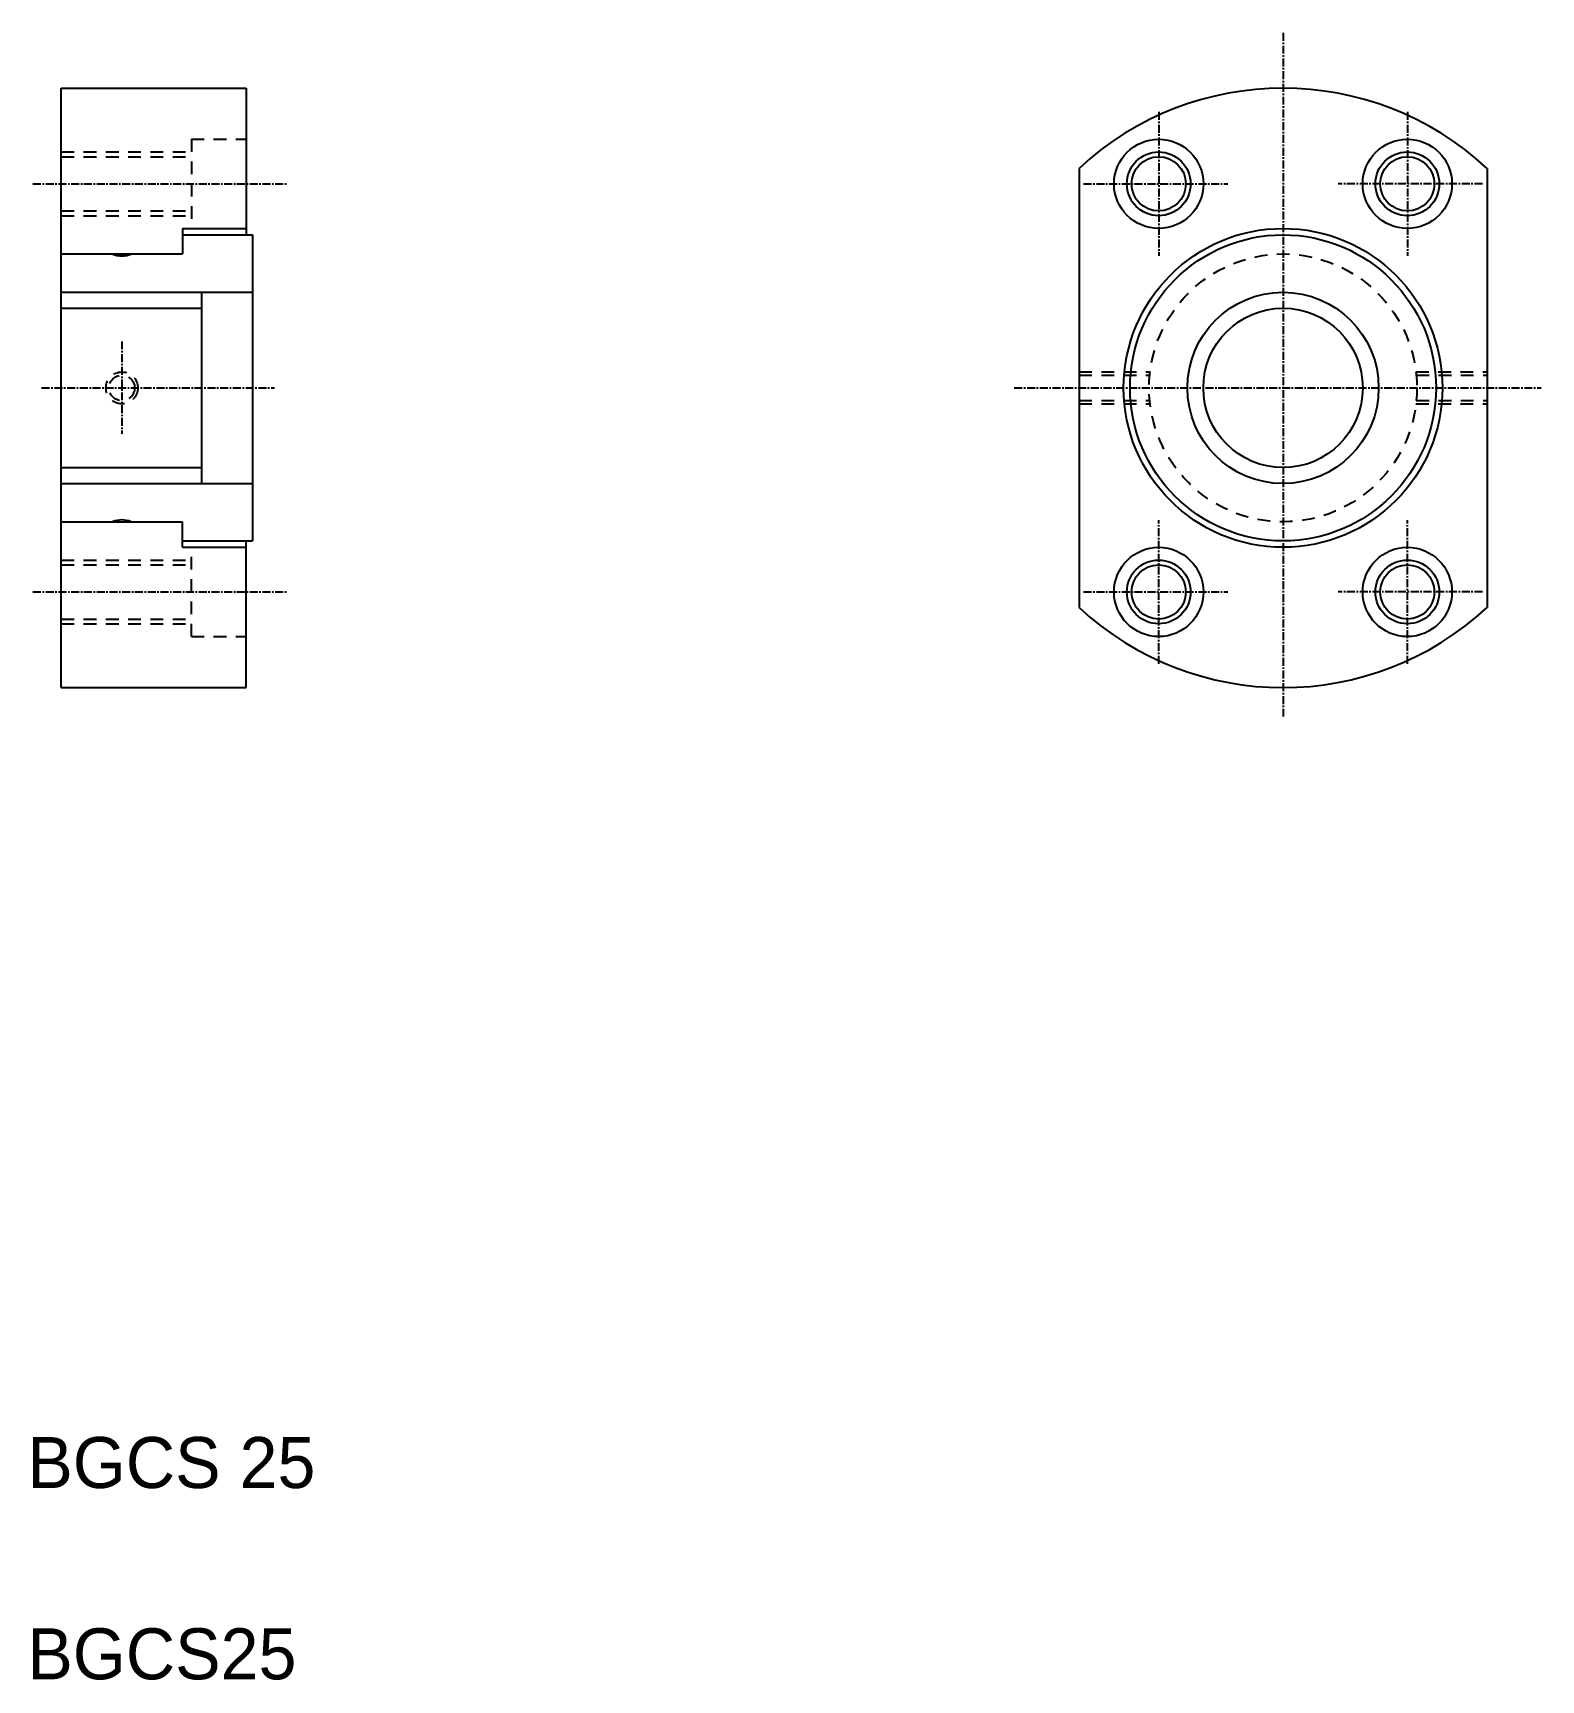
# Model space of a CAD drawing. Extents: x 209 to 445, y 74 to 333.
import ezdxf

# ---------------------------------------------------------------- set-up
doc = ezdxf.new("R2010")
doc.units = 0
doc.linetypes.add('CENTER', pattern=[2, 1.25, -0.25, 0.25, -0.25])
doc.linetypes.add('DASHED', pattern=[3.5, 2, -1.5])
doc.layers.get('0').update_dxf_attribs({"linetype": 'CONTINUOUS'})
doc.layers.add('CENTER', color=1, linetype='CENTER')

msp = doc.modelspace()

# ---------------------------------------------------------------- linework, layer by layer
for p, q in [((213.33, 229.84), (213.33, 323.84)), ((213.33, 323.84), (242.33, 323.84)), ((242.33, 323.84), (242.33, 300.84)), ((372.97, 311.27), (372.97, 242.42)), ((436.97, 311.27), (436.97, 242.42)), ((232.33, 301.84), (242.33, 301.84)), ((232.33, 301.84), (232.33, 297.84)), ((232.33, 300.84), (243.33, 300.84)), ((233.73, 301.84), (242.33, 301.84)), ((243.33, 300.84), (243.33, 252.84)), ((213.33, 297.84), (232.33, 297.84)), ((213.33, 291.84), (243.33, 291.84)), ((213.33, 289.34), (235.33, 289.34)), ((218.83, 289.34), (218.83, 289.34)), ((224.33, 289.34), (224.33, 289.34)), ((235.33, 291.84), (235.33, 261.84)), ((213.33, 264.34), (235.33, 264.34)), ((213.33, 261.84), (243.33, 261.84)), ((213.33, 255.84), (232.33, 255.84)), ((232.33, 251.84), (232.33, 255.84)), ((232.33, 252.84), (243.33, 252.84)), ((232.33, 251.84), (242.33, 251.84)), ((233.73, 251.84), (242.33, 251.84)), ((242.33, 229.84), (242.33, 252.84)), ((213.33, 229.84), (242.33, 229.84))]:
    msp.add_line(p, q)
at = {"color": 3, "linetype": 'DASHED'}
for p, q in [((233.73, 315.84), (233.73, 301.84)), ((233.73, 315.84), (242.33, 315.84)), ((213.33, 313.84), (233.73, 313.84)), ((213.33, 313.09), (233.73, 313.09)), ((213.33, 304.59), (233.73, 304.59)), ((213.33, 303.84), (233.73, 303.84)), ((372.97, 279.34), (384.12, 279.34)), ((425.82, 279.34), (436.97, 279.34)), ((372.97, 278.84), (384.07, 278.84)), ((425.87, 278.84), (436.97, 278.84)), ((372.97, 274.84), (384.07, 274.84)), ((372.97, 274.34), (384.12, 274.34)), ((425.82, 274.34), (436.97, 274.34)), ((425.87, 274.84), (436.97, 274.84)), ((233.73, 237.84), (233.73, 251.84)), ((213.33, 249.84), (233.73, 249.84)), ((213.33, 249.09), (233.73, 249.09)), ((213.33, 240.59), (233.73, 240.59)), ((213.33, 239.84), (233.73, 239.84)), ((233.73, 237.84), (242.33, 237.84))]:
    msp.add_line(p, q, dxfattribs=at)
for centre, radius in [((385.47, 308.84), 7), ((424.47, 308.84), 7), ((385.47, 308.84), 4.25), ((424.47, 308.84), 4.25), ((404.97, 276.84), 25), ((404.97, 276.84), 24), ((404.97, 276.84), 15), ((404.97, 276.84), 12.5), ((385.47, 244.84), 7), ((424.47, 244.84), 7), ((385.47, 244.84), 4.25), ((424.47, 244.84), 4.25)]:
    msp.add_circle(centre, radius)
at = {"color": 3}
for centre in [(385.47, 308.84), (424.47, 308.84), (385.47, 244.84), (424.47, 244.84)]:
    msp.add_circle(centre, 5, dxfattribs=at)
at = {"color": 3, "linetype": 'DASHED'}
for centre, radius in [((404.97, 276.84), 21), ((222.83, 276.84), 2.5), ((222.83, 276.84), 2)]:
    msp.add_circle(centre, radius, dxfattribs=at)
for centre, radius, start, end in [((404.97, 276.84), 47, 47.0898, 132.9102), ((222.83, 301.54), 4, 247.6684, 292.3316), ((222.83, 252.13), 4, 68.708, 111.292), ((404.97, 276.84), 47, 227.0898, 312.9102)]:
    msp.add_arc(centre, radius, start, end)
at = {"layer": 'CENTER', "color": 1, "linetype": 'CENTER'}
for p, q in [((404.97, 332.51), (404.97, 225.29)), ((385.47, 320.11), (385.47, 297.57)), ((424.47, 320.11), (424.47, 297.57)), ((208.89, 308.84), (248.72, 308.84)), ((373.69, 308.84), (396.32, 308.84)), ((436.25, 308.84), (413.62, 308.84)), ((222.83, 284.14), (222.83, 269.64)), ((210.25, 276.84), (246.75, 276.84)), ((362.82, 276.84), (445.44, 276.84)), ((385.47, 233.58), (385.47, 256.11)), ((424.47, 233.58), (424.47, 256.11)), ((208.89, 244.84), (248.72, 244.84)), ((373.69, 244.84), (396.32, 244.84)), ((436.25, 244.84), (413.62, 244.84))]:
    msp.add_line(p, q, dxfattribs=at)

# ---------------------------------------------------------------- texts
for s, p in [('BGCS 25', (208, 104.31)), ('BGCS25', (208, 74.31))]:
    msp.add_text(s, height=8).set_placement(p)

doc.saveas('drawing.dxf')
